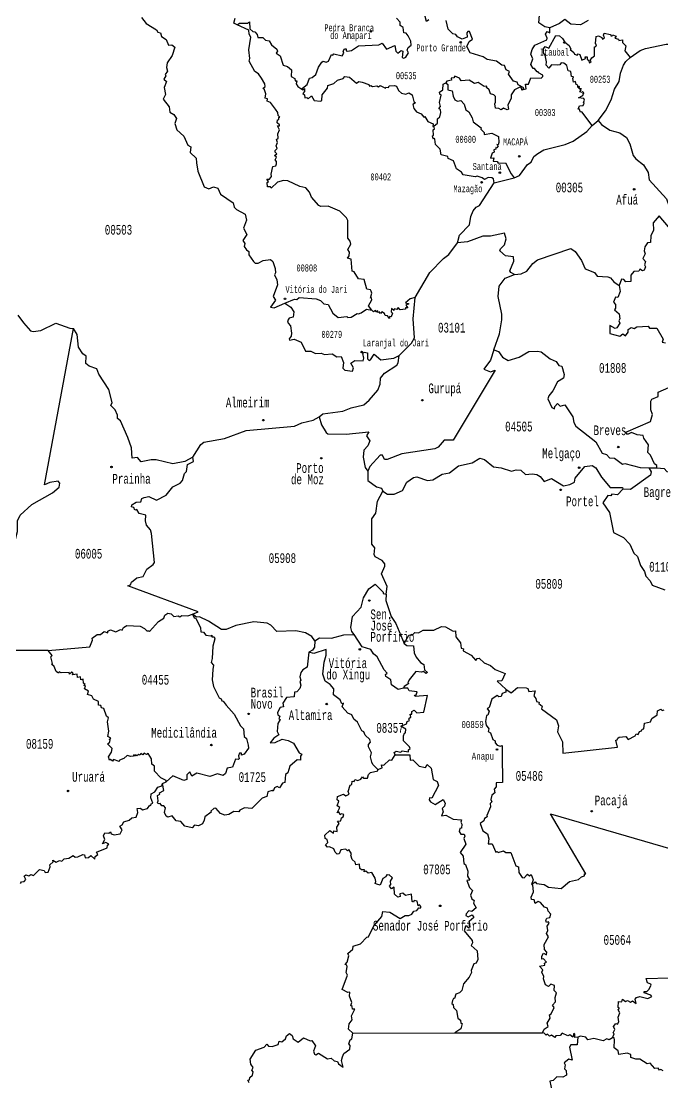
# Model space of a CAD drawing. Header units: millimetres. Extents: x 9851 to 10267, y 23387 to 23778.
# Drawn here: x 10050.6 to 10088.6, y 23670.3 to 23733.2 of the extents above; entities that cross this region are included whole.
import ezdxf
from ezdxf.enums import TextEntityAlignment as Align

# ---------------------------------------------------------------- set-up
doc = ezdxf.new("R2010")
doc.units = ezdxf.units.MM
doc.layers.add('3', color=7, linetype='Continuous')
doc.styles.add('MONOTXT', font='MONOTXT', dxfattribs={"height": 0.2})

# ---------------------------------------------------------------- blocks, each defined once
blk = doc.blocks.new('SEDE')
at = {"layer": '3', "color": 7, "linetype": 'Continuous'}
blk.add_circle((0, 0), 0.00451, dxfattribs=at)

msp = doc.modelspace()

# ---------------------------------------------------------------- linework, layer by layer
at = {"color": 7, "linetype": 'Continuous'}
for p, q in [((10084.405, 23726.994), (10084.76, 23727.291)), ((10078.593, 23723.611), (10079.786, 23723.913)), ((10087.752, 23706.741), (10088.219, 23706.736)), ((10060.743, 23698.079), (10060.741, 23698.081)), ((10052.203, 23695.922), (10049.727, 23695.932)), ((10058.967, 23688.059), (10059.191, 23688.147)), ((10070.246, 23673.283), (10076.278, 23673.295)), ((10076.278, 23673.295), (10081.455, 23673.291))]:
    msp.add_line(p, q, dxfattribs=at)
for points in [[(10081.888, 23732.777), (10081.594, 23732.833), (10081.24, 23733.087), (10081.285, 23733.527), (10081.649, 23733.798), (10081.666, 23734.029), (10081.557, 23734.154), (10081.633, 23734.381), (10081.775, 23734.469), (10081.898, 23734.726)], [(10057.734, 23733.387), (10058.008, 23733.047), (10058.613, 23732.654), (10058.687, 23732.53), (10058.854, 23732.48), (10058.911, 23732.272), (10059.183, 23732.087), (10059.318, 23731.759), (10059.515, 23731.77), (10059.694, 23731.637), (10059.552, 23731.137), (10059.254, 23730.708), (10059.208, 23730.43), (10059.273, 23730.214), (10059.13, 23730.022), (10059.16, 23729.935), (10059.059, 23729.734), (10059.205, 23729.599), (10059.079, 23729.254), (10059.157, 23728.827), (10059.006, 23728.568), (10059.369, 23728.102), (10059.413, 23727.798), (10059.638, 23727.662), (10059.808, 23727.419), (10059.693, 23727.114), (10059.814, 23726.75), (10060.235, 23726.37), (10060.464, 23725.844), (10060.645, 23725.748), (10060.607, 23725.394), (10060.958, 23725.078), (10060.983, 23724.793), (10061.067, 23724.299), (10061.429, 23723.374), (10061.717, 23723.248), (10061.988, 23723.369), (10062.241, 23723.295), (10062.396, 23722.935), (10063.152, 23722.421), (10063.212, 23722.175), (10063.355, 23722.031), (10063.869, 23721.756), (10063.938, 23721.397), (10063.771, 23720.925), (10063.965, 23720.56), (10063.73, 23720.205), (10063.847, 23720.025), (10063.802, 23719.833), (10063.935, 23719.634), (10064.084, 23719.546), (10064.079, 23719.356), (10064.357, 23718.948), (10064.465, 23718.858), (10064.627, 23718.848), (10064.926, 23719.019), (10065.357, 23719.066), (10065.507, 23718.944), (10065.637, 23718.531), (10065.656, 23718.283), (10065.598, 23718.161), (10065.739, 23717.869), (10065.785, 23717.567), (10065.529, 23716.877), (10065.658, 23716.662), (10065.37, 23716.249), (10065.587, 23716.211), (10066.202, 23716.494)], [(10063.383, 23732.95), (10063.201, 23733.052), (10063.275, 23733.354)], [(10063.383, 23732.95), (10063.536, 23733.061), (10064.003, 23733.06), (10064.125, 23733.137), (10064.14, 23732.716), (10064.309, 23732.559), (10064.435, 23732.542), (10064.569, 23732.392), (10064.609, 23732.201), (10064.918, 23732.214), (10065.068, 23732.046), (10065.291, 23732.006), (10065.426, 23731.771), (10065.747, 23731.519), (10065.776, 23731.394), (10065.69, 23731.277), (10065.94, 23731.116), (10066.118, 23730.569), (10066.373, 23730.495), (10066.609, 23730.287), (10066.588, 23729.903), (10066.798, 23729.784), (10066.817, 23729.649), (10066.916, 23729.643), (10066.888, 23729.476), (10066.989, 23729.311), (10067.276, 23729.122)], [(10067.276, 23729.122), (10067.26, 23729.215), (10067.537, 23729.424), (10067.663, 23729.796), (10067.838, 23729.835), (10068.049, 23730.017), (10068.204, 23730.454), (10068.404, 23730.755), (10068.49, 23730.818), (10068.66, 23730.751), (10068.805, 23730.819), (10068.969, 23731.207), (10069.047, 23731.173), (10069.11, 23731.243), (10069.597, 23731.133), (10069.708, 23731.283), (10069.67, 23731.401), (10069.737, 23731.542), (10069.847, 23731.54), (10069.85, 23731.42), (10069.916, 23731.408), (10070.156, 23731.439), (10070.562, 23731.726), (10071.784, 23731.781), (10071.972, 23731.876), (10072.221, 23731.523), (10072.726, 23731.739), (10072.776, 23731.395), (10072.899, 23731.273), (10073.092, 23731.431), (10073.201, 23731.401), (10073.158, 23731.021), (10073.263, 23730.987), (10073.38, 23731.046), (10073.525, 23731.307), (10073.453, 23731.455), (10073.518, 23731.626), (10073.69, 23731.764), (10073.66, 23731.999), (10073.504, 23732.303), (10073.386, 23732.463), (10073.248, 23732.487), (10073.217, 23732.801), (10073.047, 23732.915), (10073.035, 23733.111), (10072.827, 23733.362)], [(10074.734, 23733.264), (10074.595, 23733.147), (10074.503, 23733.522)], [(10080.317, 23729.124), (10080.352, 23729.226), (10080.016, 23729.415), (10079.957, 23729.567), (10079.736, 23729.632), (10079.446, 23730.031), (10079.5, 23730.203), (10079.319, 23730.299), (10079.219, 23730.55), (10079.048, 23730.577), (10078.731, 23730.802), (10078.18, 23730.902), (10077.948, 23731.075), (10077.172, 23731.307), (10076.977, 23731.669), (10077.112, 23731.964), (10077.328, 23732.115), (10077.145, 23732.564), (10077.052, 23732.565), (10076.984, 23732.477), (10077.004, 23732.234), (10076.715, 23732.109), (10076.437, 23732.243), (10076.33, 23732.396), (10076.153, 23732.421), (10075.885, 23732.71), (10075.752, 23733.207)], [(10084.156, 23733.21), (10083.705, 23732.95), (10083.138, 23733.006), (10082.783, 23733.272), (10082.469, 23733.035), (10081.888, 23732.777)], [(10071.353, 23716.077), (10071.17, 23716.319), (10071.351, 23716.679), (10071.34, 23716.802), (10071.281, 23716.788), (10071.368, 23717.088), (10071.329, 23717.196), (10071.277, 23717.269), (10071.065, 23717.312), (10070.898, 23717.889), (10070.57, 23717.935), (10070.307, 23718.334), (10070.202, 23718.373), (10070.138, 23719.1), (10069.914, 23719.157), (10070.013, 23719.297), (10070.032, 23719.502), (10069.935, 23719.659), (10070.122, 23719.986), (10070.085, 23720.147), (10069.932, 23720.326), (10069.933, 23720.714), (10069.946, 23721.387), (10069.856, 23721.533), (10069.475, 23721.925), (10068.78, 23722.229), (10068.348, 23722.206), (10068.225, 23722.272), (10067.788, 23722.755), (10067.678, 23723.063), (10067.459, 23723.315), (10067.106, 23723.394), (10066.394, 23723.72), (10066.129, 23723.738), (10065.773, 23723.656), (10065.411, 23723.291), (10065.367, 23723.366), (10065.186, 23723.364), (10065.173, 23723.621), (10065.24, 23723.694), (10065.152, 23723.825), (10065.295, 23723.827), (10065.429, 23723.975), (10065.398, 23724.119), (10065.492, 23724.569), (10065.68, 23724.611), (10065.717, 23724.728), (10065.718, 23724.874), (10065.64, 23724.976), (10065.724, 23725.134), (10065.61, 23725.221), (10065.74, 23725.322), (10065.63, 23725.418), (10065.632, 23725.519), (10065.758, 23725.646), (10065.692, 23725.798), (10065.777, 23725.997), (10065.712, 23726.172), (10065.814, 23726.246), (10065.8, 23726.517), (10065.895, 23726.738), (10065.773, 23726.989), (10065.894, 23726.976), (10065.9, 23727.043), (10065.758, 23727.165), (10065.78, 23727.335), (10065.858, 23727.348), (10065.85, 23727.478), (10065.913, 23727.5), (10065.808, 23727.601), (10065.796, 23727.77), (10065.666, 23727.959), (10065.361, 23728.356), (10065.172, 23728.435), (10065.19, 23728.574), (10065.056, 23728.622), (10065.093, 23728.885), (10064.99, 23729.169), (10064.91, 23729.193), (10065.044, 23729.318), (10065.029, 23729.462), (10064.825, 23729.809), (10064.649, 23730.066), (10064.432, 23730.198), (10064.105, 23730.807), (10064.144, 23730.959), (10064.079, 23731.476), (10064.203, 23732.237), (10064.098, 23732.407), (10064.079, 23732.636), (10063.383, 23732.95)], [(10080.317, 23729.124), (10080.501, 23729.179), (10080.46, 23729.443), (10080.63, 23729.444), (10080.771, 23729.825), (10081.377, 23729.806), (10081.487, 23729.892), (10081.476, 23729.981), (10081.226, 23730.109), (10081.213, 23730.187), (10081.146, 23730.17), (10080.986, 23730.378), (10080.915, 23730.366), (10080.78, 23730.61), (10080.885, 23730.946), (10080.779, 23731.231), (10080.841, 23731.495), (10081.008, 23731.765), (10081.719, 23732.077), (10081.746, 23732.166), (10081.632, 23732.401), (10081.744, 23732.572), (10081.893, 23732.486), (10081.888, 23732.777)], [(10084.405, 23726.994), (10083.782, 23727.809), (10083.703, 23727.788), (10083.632, 23727.993), (10083.566, 23727.96), (10083.655, 23728.165), (10083.868, 23728.184), (10083.933, 23728.316), (10083.881, 23728.372), (10083.948, 23728.497), (10083.904, 23728.59), (10083.59, 23728.634), (10083.839, 23728.78), (10083.917, 23728.929), (10083.829, 23728.905), (10083.889, 23728.952), (10083.838, 23729.013), (10083.81, 23728.961), (10083.662, 23728.995), (10083.747, 23729.116), (10083.683, 23729.123), (10083.765, 23729.177), (10083.63, 23729.176), (10083.649, 23729.306), (10083.551, 23729.256), (10083.56, 23729.386), (10083.456, 23729.425), (10083.415, 23729.598), (10083.298, 23729.564), (10083.247, 23729.788), (10083.292, 23729.888), (10083.187, 23729.899), (10083.133, 23730.201), (10082.983, 23730.233), (10082.892, 23730.546), (10082.733, 23730.685), (10082.573, 23730.712), (10082.493, 23730.6), (10082.36, 23730.564), (10082.004, 23730.596), (10081.828, 23730.39), (10081.672, 23730.567), (10081.706, 23730.761), (10081.617, 23731.167), (10081.526, 23731.293), (10081.517, 23731.534), (10081.61, 23731.672), (10081.846, 23731.588), (10082.246, 23732.329), (10082.467, 23732.3), (10082.637, 23732.158), (10082.787, 23731.929), (10083.03, 23731.734), (10083.146, 23731.526), (10083.105, 23731.499), (10083.323, 23731.329), (10083.346, 23731.233), (10083.515, 23731.17), (10083.576, 23731.245), (10083.676, 23731.204), (10083.798, 23730.867), (10084.003, 23730.964), (10083.99, 23731.064), (10084.099, 23731.058), (10084.109, 23730.912), (10084.193, 23730.865), (10084.24, 23730.71), (10084.348, 23730.787), (10084.288, 23730.847), (10084.379, 23731.002), (10084.542, 23731.118), (10084.54, 23731.655), (10084.627, 23731.672), (10084.658, 23731.78), (10084.59, 23731.856), (10084.642, 23732.264), (10084.771, 23732.299), (10084.98, 23732.215), (10085.016, 23732.105), (10085.124, 23732.196), (10085.072, 23732.347), (10085.114, 23732.473), (10085.48, 23732.389), (10085.498, 23732.316), (10085.586, 23732.299), (10085.613, 23732.364), (10085.824, 23732.295), (10085.752, 23732.179), (10085.965, 23732.112), (10085.985, 23732.037), (10086.206, 23732.067), (10086.201, 23731.92), (10086.39, 23731.724), (10086.327, 23731.43), (10086.657, 23731.03)], [(10086.657, 23731.03), (10087.245, 23731.443), (10087.552, 23731.565), (10088.778, 23731.806), (10089.817, 23731.818)], [(10084.76, 23727.291), (10085.195, 23727.864), (10085.518, 23728.521), (10085.717, 23729.148), (10085.995, 23729.612), (10086.084, 23730.106), (10086.262, 23730.565), (10086.391, 23730.798), (10086.657, 23731.03)], [(10080.317, 23729.124), (10080.237, 23729.087), (10080.247, 23729.197), (10080.161, 23729.284), (10079.805, 23729.105), (10079.602, 23728.812), (10079.606, 23728.611), (10079.405, 23728.199), (10079.447, 23727.965), (10079.376, 23727.929), (10079.152, 23728.018), (10079.009, 23727.924), (10078.878, 23728.016), (10078.688, 23728.024), (10078.637, 23728.29), (10078.685, 23728.375), (10078.675, 23728.711), (10078.589, 23728.823), (10078.383, 23728.878), (10078.302, 23729.116), (10078.151, 23729.244), (10078.171, 23729.332), (10078.017, 23729.318), (10077.659, 23729.553), (10077.439, 23729.479), (10077.131, 23729.677), (10076.653, 23729.655), (10076.548, 23729.794), (10076.273, 23729.923), (10076.22, 23729.824), (10076.063, 23729.795), (10076.066, 23729.677), (10075.804, 23729.622), (10075.745, 23729.53)], [(10067.276, 23729.122), (10067.385, 23729.192), (10067.375, 23729.021), (10067.281, 23728.889), (10067.37, 23728.813), (10067.387, 23728.638), (10067.516, 23728.658), (10067.601, 23728.58), (10067.788, 23728.765), (10067.949, 23728.477), (10068.332, 23728.435), (10068.41, 23728.487), (10068.416, 23728.82), (10068.737, 23729.219), (10068.753, 23729.374), (10069.112, 23729.485), (10069.319, 23729.682), (10069.663, 23729.788), (10069.772, 23729.9), (10070.042, 23729.856), (10070.46, 23729.509), (10070.585, 23729.606), (10070.791, 23729.565), (10071.186, 23729.435), (10071.228, 23729.321), (10071.297, 23729.373), (10071.402, 23729.319), (10071.656, 23729.351), (10071.757, 23729.289), (10071.857, 23729.375), (10072.173, 23729.219), (10072.184, 23729.27), (10072.342, 23729.253), (10072.377, 23729.343), (10072.706, 23729.372), (10072.817, 23729.339), (10072.932, 23729.082), (10073.113, 23728.922), (10073.382, 23728.853), (10073.544, 23728.937), (10073.74, 23728.809), (10073.847, 23728.415), (10073.945, 23728.351), (10073.781, 23728.241), (10073.84, 23728.013), (10074.007, 23727.801), (10074.279, 23727.683), (10074.447, 23727.497), (10074.495, 23727.544), (10074.671, 23727.246), (10074.982, 23727.098), (10074.975, 23726.952), (10075.021, 23726.96)], [(10075.021, 23726.96), (10075.247, 23727.136), (10075.247, 23727.403), (10075.381, 23727.517), (10075.435, 23727.769), (10075.422, 23727.923), (10075.333, 23728.002), (10075.42, 23728.135), (10075.364, 23728.357), (10075.469, 23728.794), (10075.383, 23728.849), (10075.364, 23728.982), (10075.569, 23729.106), (10075.591, 23729.452), (10075.745, 23729.53)], [(10075.745, 23729.53), (10075.862, 23729.431), (10075.854, 23729.122), (10076.122, 23729.052), (10076.169, 23728.738), (10076.282, 23728.521), (10076.439, 23728.443), (10076.621, 23728.472), (10076.82, 23728.258), (10076.918, 23727.93), (10077.107, 23727.812), (10077.297, 23727.454), (10077.349, 23727.216), (10077.838, 23726.86), (10077.817, 23726.786), (10078.01, 23726.595), (10078.016, 23726.471), (10078.465, 23726.555), (10078.859, 23726.345), (10078.871, 23725.987), (10078.843, 23725.864), (10078.766, 23725.871), (10078.835, 23725.794), (10078.762, 23725.689), (10078.69, 23725.698), (10078.708, 23725.599), (10078.578, 23725.552), (10078.604, 23725.422), (10078.476, 23725.358), (10078.387, 23725.078), (10078.59, 23725.081), (10078.545, 23724.89), (10078.776, 23724.88), (10078.83, 23724.778), (10079.268, 23724.786), (10079.602, 23724.135), (10079.786, 23723.913)], [(10078.593, 23723.611), (10078.552, 23723.837), (10078.462, 23723.901), (10078.238, 23723.927), (10078.021, 23723.804), (10077.896, 23723.913), (10077.601, 23723.997), (10077.469, 23723.961), (10076.758, 23724.072), (10076.663, 23724.246), (10076.364, 23724.442), (10076.19, 23724.919), (10075.877, 23725.045), (10075.852, 23725.167), (10075.461, 23725.273), (10075.404, 23725.603), (10075.125, 23725.886), (10075.096, 23726.185), (10075.058, 23726.258), (10075.004, 23726.195), (10074.967, 23726.288), (10074.955, 23726.39), (10075.019, 23726.43), (10074.982, 23726.737), (10075.066, 23726.798), (10075.021, 23726.96)], [(10079.786, 23723.913), (10080.1, 23724.035), (10080.583, 23724.69), (10080.787, 23724.831), (10080.955, 23725.162), (10081.182, 23725.351), (10081.546, 23725.558), (10082.803, 23725.885), (10083.278, 23726.077), (10084.076, 23726.648), (10084.405, 23726.994)], [(10084.76, 23727.291), (10084.955, 23727.068), (10085.452, 23726.717), (10086.048, 23726.572), (10086.428, 23726.293), (10086.627, 23725.922), (10086.833, 23725.235), (10086.978, 23725.026), (10087.438, 23724.666), (10087.725, 23724.216), (10087.77, 23723.781), (10088.797, 23722.662), (10089.684, 23720.088)], [(10076.432, 23720.064), (10076.549, 23720.507), (10077.132, 23721.116), (10077.212, 23721.612), (10077.367, 23721.951), (10077.526, 23722.159), (10077.732, 23722.271), (10078.593, 23723.611)], [(10089.684, 23720.088), (10088.373, 23721.665), (10088.021, 23721.244), (10088.033, 23720.815), (10087.876, 23720.47), (10087.863, 23720.077), (10087.676, 23720.063), (10087.516, 23719.824), (10087.487, 23719.574), (10087.545, 23719.411), (10087.409, 23719.122), (10087.556, 23718.945), (10087.501, 23718.762), (10087.556, 23718.637), (10087.47, 23718.439), (10087.385, 23718.403), (10087.216, 23718.494), (10087.155, 23718.374), (10086.874, 23718.365), (10086.687, 23718.147), (10086.688, 23717.761), (10086.396, 23717.755), (10086.277, 23717.89), (10086.137, 23717.903), (10085.997, 23717.526)], [(10079.812, 23718.181), (10079.578, 23718.304), (10079.521, 23718.408), (10079.765, 23718.979), (10079.743, 23719.229), (10079.269, 23719.288), (10078.939, 23719.588), (10078.969, 23719.706), (10079.221, 23719.937), (10079.304, 23720.288), (10079.21, 23720.628), (10078.387, 23720.453), (10077.937, 23720.455), (10077.023, 23720.112), (10076.432, 23720.064)], [(10073.921, 23716.822), (10074.801, 23718.293), (10075.605, 23719.137), (10075.91, 23719.363), (10076.432, 23720.064)], [(10079.812, 23718.181), (10080.206, 23718.23), (10080.533, 23718.382), (10080.897, 23718.831), (10081.175, 23719.053), (10083.144, 23719.727), (10083.387, 23719.539), (10083.761, 23719.01), (10083.988, 23718.518), (10084.546, 23718.311), (10084.704, 23718.089), (10085.321, 23718.054), (10085.494, 23717.984), (10085.678, 23717.753), (10085.997, 23717.526)], [(10078.588, 23713.717), (10078.91, 23714.669), (10079.053, 23715.506), (10079.063, 23715.834), (10078.841, 23716.881), (10078.89, 23717.49), (10079.255, 23717.97), (10079.812, 23718.181)], [(10085.997, 23717.526), (10086.058, 23717.181), (10085.914, 23716.818), (10085.777, 23716.844), (10085.668, 23716.554), (10085.773, 23716.417), (10085.782, 23716.185), (10085.72, 23716.099), (10085.994, 23715.855), (10086.035, 23715.564), (10085.972, 23715.44), (10086.032, 23715.311), (10085.857, 23715.036), (10085.76, 23714.992), (10085.447, 23715.156), (10085.449, 23714.699), (10086.03, 23714.529), (10086.216, 23714.671), (10086.377, 23714.548), (10086.539, 23714.761), (10086.541, 23714.925), (10086.702, 23715.043), (10086.885, 23714.983), (10087.051, 23715.077), (10087.725, 23715.123), (10087.791, 23715.006), (10088.235, 23715.012), (10088.6, 23714.365), (10088.552, 23714.178), (10088.733, 23714.144)], [(10066.202, 23716.494), (10066.785, 23716.73), (10066.92, 23716.694), (10067.058, 23716.824), (10068.06, 23716.745), (10068.316, 23716.641), (10068.528, 23716.448), (10068.782, 23716.4), (10069.047, 23715.899), (10069.366, 23715.63), (10069.876, 23715.7), (10069.947, 23715.632), (10070.136, 23715.664), (10070.492, 23715.884), (10070.57, 23715.848), (10070.736, 23715.917), (10071.041, 23716.125), (10071.353, 23716.077)], [(10073.921, 23716.822), (10073.627, 23716.752), (10073.358, 23716.512), (10073.55, 23716.456), (10073.382, 23716.375), (10073.49, 23716.209), (10073.345, 23716.209), (10073.354, 23716.122), (10073.044, 23716.089), (10072.916, 23716.222), (10072.832, 23716.107), (10072.679, 23716.145), (10072.66, 23716.057), (10072.523, 23716.174), (10072.507, 23715.981), (10072.593, 23715.894), (10072.508, 23715.671), (10072.408, 23715.707), (10072.405, 23715.58), (10072.283, 23715.745), (10072.156, 23715.752), (10072.116, 23715.865), (10071.95, 23715.965), (10071.872, 23715.874), (10071.785, 23715.976), (10071.723, 23715.928), (10071.697, 23716.044), (10071.618, 23715.951), (10071.569, 23716.057), (10071.463, 23715.973), (10071.353, 23716.077)], [(10072.973, 23713.393), (10073.713, 23714.12), (10073.884, 23714.437), (10073.801, 23715.55), (10073.921, 23716.822)], [(10066.202, 23716.494), (10066.558, 23716.25), (10066.745, 23715.978), (10066.708, 23715.663), (10066.463, 23715.594), (10066.361, 23715.449), (10066.401, 23715.295), (10066.557, 23715.137), (10066.612, 23714.704), (10066.589, 23714.541), (10066.464, 23714.371), (10066.486, 23714.289), (10066.755, 23714.361), (10067.175, 23714.171), (10067.427, 23713.638), (10067.747, 23713.638), (10068.023, 23713.512), (10068.37, 23713.534), (10068.566, 23713.448), (10069.021, 23713.496), (10069.289, 23713.309), (10069.554, 23713.335), (10069.689, 23712.966), (10069.647, 23712.647), (10069.769, 23712.518), (10070.21, 23712.455), (10070.281, 23712.654), (10070.117, 23712.938), (10070.348, 23713.096), (10070.845, 23713.079), (10070.886, 23713.229), (10070.823, 23713.507), (10070.903, 23713.582), (10071.101, 23713.539), (10071.097, 23713.201), (10071.198, 23713.1), (10071.288, 23713.137), (10071.497, 23713.474), (10071.884, 23713.133), (10072.666, 23713.226), (10072.973, 23713.393)], [(10050.407, 23715.78), (10050.753, 23715.324), (10051.162, 23714.852), (10051.316, 23714.812), (10051.765, 23714.873), (10052.665, 23715.302), (10053.485, 23715.002), (10053.697, 23714.988)], [(10048.098, 23700.643), (10049.074, 23701.086), (10049.552, 23701.401), (10049.852, 23701.76), (10050.253, 23702.438), (10050.396, 23702.963), (10050.384, 23703.61), (10050.549, 23703.934), (10051.233, 23704.572), (10052.452, 23705.252), (10052.857, 23705.59), (10052.897, 23705.836), (10052.792, 23705.948), (10052.3, 23705.867), (10051.997, 23705.734), (10053.697, 23714.988)], [(10060.759, 23707.363), (10060.284, 23707.109), (10059.576, 23706.985), (10058.595, 23707.211), (10058.298, 23707.22), (10057.702, 23707.098), (10057.489, 23707.356), (10057.171, 23707.304), (10057.145, 23707.917), (10056.926, 23708.539), (10056.491, 23709.518), (10056.308, 23709.657), (10056.303, 23709.853), (10056.162, 23710.182), (10055.91, 23710.439), (10055.987, 23710.6), (10055.805, 23711.379), (10055.194, 23712.279), (10055.085, 23712.608), (10054.625, 23712.75), (10054.428, 23712.916), (10054.448, 23713.346), (10054.249, 23713.488), (10054.003, 23713.882), (10053.915, 23714.632), (10053.697, 23714.988)], [(10078.588, 23713.717), (10078.378, 23713.11), (10077.994, 23712.587), (10078.387, 23712.419), (10078.666, 23712.53), (10076.175, 23708.369), (10075.645, 23708.376), (10075.284, 23707.971), (10075.096, 23707.864), (10073.146, 23707.566), (10072.262, 23707.224), (10072.111, 23707.234), (10071.988, 23707.484), (10071.858, 23707.494), (10071.235, 23706.817), (10071.122, 23706.541)], [(10078.588, 23713.717), (10078.851, 23713.619), (10079.096, 23713.288), (10079.423, 23713.089), (10080.082, 23713.286), (10080.647, 23713.621), (10081.164, 23713.639), (10081.388, 23713.604), (10081.911, 23713.19), (10082.267, 23713.03), (10082.42, 23712.804), (10082.606, 23712.764), (10082.752, 23712.266), (10082.71, 23712.056), (10082.34, 23711.822), (10082.075, 23711.304), (10081.83, 23711.008), (10081.787, 23710.826), (10082.013, 23710.31), (10082.175, 23710.228), (10082.2, 23710.364), (10082.358, 23710.549), (10082.507, 23710.399), (10082.781, 23710.475), (10083.248, 23709.759), (10083.319, 23709.423), (10083.444, 23709.207), (10084.61, 23708.284), (10084.993, 23707.608), (10085.245, 23707.522), (10085.431, 23707.326), (10085.728, 23707.308), (10086.205, 23706.948), (10086.342, 23706.991), (10087.248, 23706.752), (10087.752, 23706.741)], [(10068.238, 23709.756), (10068.454, 23709.937), (10069.641, 23710.095), (10070.138, 23710.3), (10070.881, 23710.47), (10071.199, 23710.737), (10071.712, 23711.342), (10071.847, 23711.702), (10071.865, 23712.047), (10072.111, 23712.352), (10072.85, 23712.811), (10072.927, 23712.958), (10072.973, 23713.393)], [(10088.219, 23706.736), (10088.225, 23706.888), (10088.093, 23706.982), (10087.845, 23707.492), (10087.7, 23707.642), (10087.744, 23708.102), (10087.449, 23708.492), (10087.416, 23708.652), (10087.063, 23708.697), (10086.722, 23708.837), (10086.488, 23708.718), (10086.399, 23708.844), (10087.847, 23709.484), (10087.962, 23709.894), (10087.866, 23710.172), (10087.871, 23710.69), (10087.934, 23710.812), (10088.302, 23710.954), (10088.307, 23711.209), (10088.938, 23711.5)], [(10060.759, 23707.363), (10061.237, 23708.127), (10061.41, 23708.254), (10062.648, 23708.486), (10063.929, 23708.954), (10066.782, 23709.201), (10067.224, 23709.394), (10067.889, 23709.562), (10068.238, 23709.756)], [(10068.238, 23709.756), (10068.382, 23709.277), (10068.649, 23708.823), (10068.758, 23708.755), (10069.832, 23708.728), (10071.189, 23708.879), (10071.048, 23708.643), (10071.236, 23708.331), (10071.12, 23708.042), (10070.896, 23707.787), (10070.856, 23707.367), (10070.972, 23706.763), (10071.122, 23706.541)], [(10060.741, 23698.081), (10061.089, 23698.227), (10056.914, 23699.747), (10057.07, 23699.823), (10057.138, 23699.975), (10057.447, 23700.23), (10057.819, 23700.301), (10058.047, 23700.747), (10058.423, 23701.017), (10058.5, 23701.144), (10058.311, 23702.86), (10058.254, 23703.079), (10058.034, 23703.349), (10057.962, 23703.607), (10057.98, 23703.946), (10057.589, 23704.037), (10057.447, 23704.265), (10057.339, 23704.242), (10057.277, 23704.395), (10057.144, 23704.442), (10057.16, 23704.542), (10057.417, 23704.714), (10057.699, 23704.737), (10057.745, 23704.922), (10057.88, 23704.985), (10058.155, 23705.037), (10058.618, 23704.827), (10059.183, 23705.113), (10059.591, 23705.615), (10060.022, 23705.836), (10060.152, 23705.981), (10060.269, 23706.397), (10060.389, 23706.523), (10060.445, 23706.94), (10060.805, 23707.122), (10060.759, 23707.363)], [(10072.01, 23705.351), (10072.283, 23705.191), (10072.69, 23705.183), (10073.185, 23705.391), (10073.441, 23705.885), (10073.827, 23706.171), (10074.027, 23706.216), (10074.662, 23705.997), (10074.963, 23706.033), (10075.532, 23706.357), (10075.958, 23706.439), (10076.493, 23706.856), (10077.3, 23707.03), (10077.745, 23707.321), (10078.037, 23707.23), (10078.57, 23706.804), (10079.018, 23706.741), (10079.617, 23706.546), (10079.899, 23706.628), (10080.17, 23706.594), (10080.452, 23706.338), (10080.858, 23706.391), (10081.126, 23706.346), (10081.322, 23706.233), (10081.566, 23705.938), (10082.002, 23706.114), (10082.71, 23705.668), (10083.077, 23705.747), (10083.361, 23705.902), (10083.4, 23706.137), (10083.971, 23706.821), (10084.41, 23706.879), (10084.626, 23706.749), (10084.951, 23706.185), (10085.462, 23705.577), (10086.197, 23705.576), (10086.212, 23705.477)], [(10087.752, 23706.741), (10087.9, 23706.51), (10087.844, 23706.298), (10086.66, 23705.467), (10086.212, 23705.477)], [(10088.219, 23706.736), (10088.665, 23706.708), (10088.823, 23706.526), (10088.961, 23706.485), (10089.442, 23706.647)], [(10071.122, 23706.541), (10071.123, 23705.988), (10071.641, 23705.624), (10071.933, 23705.533), (10072.01, 23705.351)], [(10086.212, 23705.477), (10085.903, 23705.146), (10085.567, 23705.183), (10085.497, 23705.087), (10085.332, 23705.105), (10085.04, 23704.678), (10085.42, 23704.105), (10085.668, 23702.913), (10086.25, 23702.619), (10086.625, 23702.217), (10086.865, 23701.699), (10087.089, 23701.483), (10087.258, 23700.954), (10087.5, 23700.608), (10087.583, 23700.32), (10087.838, 23700.043), (10087.947, 23699.793), (10088.7, 23699.529)], [(10072.212, 23699.272), (10072.273, 23699.713), (10071.939, 23700.47), (10072.14, 23700.928), (10072.134, 23701.066), (10071.98, 23701.264), (10071.551, 23701.481), (10071.5, 23701.615), (10071.53, 23702.015), (10071.36, 23702.226), (10071.36, 23703.72), (10071.593, 23704.055), (10071.698, 23704.762), (10072.01, 23705.351)], [(10070.319, 23696.872), (10070.169, 23697.045), (10070.119, 23697.282), (10070.207, 23697.934), (10070.732, 23698.491), (10070.869, 23699.04), (10071.183, 23699.576), (10071.559, 23699.865), (10072.037, 23699.382), (10072.034, 23699.304), (10072.212, 23699.272)], [(10072.212, 23699.272), (10072.19, 23698.885), (10072.508, 23697.937), (10072.778, 23697.519), (10073.274, 23696.342)], [(10052.203, 23695.922), (10054.673, 23696.145), (10054.832, 23696.534), (10054.814, 23696.666), (10055.108, 23696.879), (10055.305, 23696.886), (10055.521, 23697.045), (10055.729, 23696.968), (10055.74, 23697.081), (10055.885, 23697.148), (10056.213, 23697.032), (10056.48, 23697.172), (10056.585, 23697.138), (10056.672, 23697.298), (10056.851, 23697.415), (10057.659, 23697.363), (10057.912, 23697.237), (10058.041, 23697.086), (10058.161, 23697.102), (10058.2, 23697.044), (10058.73, 23697.648), (10059.056, 23697.845), (10059.103, 23698.026), (10059.293, 23698.144), (10059.488, 23698.099), (10059.647, 23697.939), (10059.908, 23697.974), (10059.995, 23697.915), (10060.118, 23697.992), (10060.469, 23697.977), (10060.741, 23698.081)], [(10060.743, 23698.079), (10060.845, 23697.863), (10060.938, 23697.839), (10061.222, 23697.264), (10061.24, 23697.033), (10061.408, 23697.005), (10061.537, 23696.832), (10061.836, 23696.79), (10061.89, 23696.835), (10061.897, 23696.741), (10062.022, 23696.745), (10062.066, 23696.621), (10061.942, 23696.188), (10061.916, 23695.449), (10061.857, 23695.22), (10061.993, 23695.065), (10061.95, 23694.797), (10061.903, 23694.193), (10061.982, 23693.789), (10062.326, 23693.125), (10062.445, 23693.069), (10062.487, 23692.941), (10062.571, 23692.928), (10062.731, 23692.693), (10063.204, 23692.156), (10063.582, 23691.47), (10063.772, 23691.289), (10063.814, 23690.836), (10063.94, 23690.719), (10064.038, 23690.326), (10064.064, 23690.148), (10063.811, 23689.793), (10063.641, 23689.736), (10063.657, 23689.85), (10063.538, 23689.86), (10063.472, 23689.698), (10063.502, 23689.522), (10063.449, 23689.472), (10063.287, 23689.503), (10063.118, 23689.017), (10062.795, 23688.964), (10062.695, 23688.645), (10062.57, 23688.529), (10062.231, 23688.62), (10061.777, 23688.464), (10061, 23688.669), (10060.7, 23688.484), (10060.591, 23688.742), (10060.419, 23688.579), (10060.42, 23688.299), (10060.238, 23688.227), (10059.584, 23688.51), (10059.191, 23688.147)], [(10067.992, 23696.495), (10067.816, 23696.751), (10067.428, 23696.974), (10066.855, 23697.096), (10065.744, 23697.06), (10065.382, 23697.429), (10065.17, 23697.55), (10064.374, 23697.627), (10063.304, 23697.415), (10062.741, 23697.164), (10062.462, 23697.176), (10061.69, 23697.66), (10061.165, 23697.919), (10060.989, 23697.905), (10060.743, 23698.079)], [(10073.274, 23696.342), (10073.558, 23696.834), (10073.763, 23696.853), (10073.907, 23697.001), (10074.132, 23696.982), (10074.4, 23697.123), (10075.036, 23697.142), (10075.477, 23697.354), (10075.717, 23697.333), (10076.172, 23697.075), (10076.315, 23697.084), (10076.34, 23696.747), (10076.604, 23696.383), (10076.649, 23696.068), (10076.778, 23696.024), (10076.776, 23695.906), (10077.244, 23695.648), (10077.509, 23695.346), (10077.587, 23695.454), (10077.706, 23695.477), (10078.002, 23695.204), (10078.384, 23695.049), (10078.653, 23694.802), (10079.243, 23694.574), (10079.055, 23694.14), (10078.779, 23694.111), (10079.29, 23693.637)], [(10067.992, 23696.495), (10068.26, 23696.686), (10068.982, 23696.667), (10069.708, 23696.852), (10070.319, 23696.872)], [(10073.239, 23693.706), (10072.91, 23693.616), (10072.526, 23693.892), (10072.479, 23694.187), (10072.188, 23694.387), (10072.173, 23694.501), (10072.272, 23694.59), (10072.095, 23694.786), (10071.674, 23695.561), (10071.462, 23695.729), (10071.31, 23695.993), (10070.793, 23696.149), (10070.319, 23696.872)], [(10067.992, 23696.495), (10067.97, 23696.119), (10067.857, 23695.957), (10067.633, 23695.828)], [(10073.274, 23696.342), (10073.435, 23696.231), (10073.818, 23696.207), (10073.872, 23695.798), (10073.986, 23695.539), (10074.233, 23695.224), (10074.435, 23695.097), (10074.484, 23694.787), (10074.66, 23694.631), (10074.548, 23694.566), (10074.424, 23694.694), (10074.301, 23694.639), (10073.97, 23694.691), (10073.571, 23694.191), (10073.487, 23694.017), (10073.545, 23693.97), (10073.282, 23693.808), (10073.239, 23693.706)], [(10059.191, 23688.147), (10059.196, 23688.245), (10058.882, 23688.387), (10058.508, 23688.795), (10058.498, 23689.092), (10058.348, 23689.202), (10058.316, 23689.515), (10058.117, 23689.835), (10058.022, 23689.767), (10057.881, 23689.847), (10057.812, 23689.76), (10057.695, 23689.832), (10057.641, 23689.738), (10057.569, 23689.771), (10057.443, 23689.686), (10057.382, 23689.763), (10057.382, 23689.691), (10057.306, 23689.695), (10057.285, 23689.782), (10057.236, 23689.672), (10057.1, 23689.651), (10056.883, 23689.715), (10056.68, 23689.53), (10056.42, 23689.433), (10056.404, 23689.357), (10056.063, 23689.47), (10056.017, 23689.378), (10055.891, 23689.475), (10055.839, 23689.446), (10055.77, 23689.638), (10055.963, 23689.91), (10055.986, 23690.136), (10055.722, 23690.413), (10055.837, 23690.475), (10055.877, 23690.619), (10055.809, 23690.671), (10055.922, 23690.736), (10055.742, 23690.843), (10055.793, 23691.158), (10055.707, 23691.704), (10055.785, 23691.938), (10055.648, 23692.041), (10055.502, 23692.502), (10055.37, 23692.539), (10055.328, 23692.669), (10055.18, 23692.694), (10055.181, 23692.906), (10054.894, 23693.051), (10054.782, 23693.239), (10054.535, 23693.328), (10054.585, 23693.517), (10054.353, 23693.657), (10054.405, 23693.812), (10054.311, 23693.883), (10054.395, 23693.919), (10054.3, 23693.995), (10054.271, 23694.238), (10054.138, 23694.187), (10054.109, 23694.379), (10053.945, 23694.33), (10053.914, 23694.519), (10053.648, 23694.494), (10053.678, 23694.606), (10053.607, 23694.64), (10053.477, 23694.531), (10053.44, 23694.628), (10052.974, 23694.598), (10052.861, 23694.659), (10052.812, 23694.592), (10052.675, 23694.681), (10052.553, 23694.984), (10052.409, 23695.117), (10052.468, 23695.164), (10052.36, 23695.552), (10052.449, 23695.629), (10052.203, 23695.922)], [(10067.633, 23695.828), (10067.536, 23694.934), (10067.27, 23694.786), (10067.158, 23694.622), (10067.105, 23694.363), (10067.161, 23694.165), (10067.094, 23694.091), (10067.168, 23693.881), (10067.102, 23693.68), (10066.914, 23693.488), (10066.789, 23693.465), (10066.759, 23693.185), (10066.32, 23693.155), (10066.101, 23692.819), (10066.124, 23692.601), (10065.927, 23692.555), (10065.782, 23692.261), (10065.805, 23692.129), (10065.919, 23692.035), (10065.853, 23691.879), (10065.936, 23691.84), (10065.789, 23691.606), (10065.765, 23691.136), (10065.862, 23690.945), (10065.555, 23690.735), (10065.347, 23690.46), (10065.639, 23690.487), (10066.054, 23690.681), (10066.401, 23690.606), (10066.721, 23690.446), (10067.055, 23689.881), (10067.224, 23689.789), (10067.146, 23689.674), (10067.143, 23689.446), (10066.936, 23689.462), (10066.514, 23689.083), (10066.397, 23688.68), (10066.256, 23688.598), (10066.219, 23688.122), (10066.083, 23688.071), (10065.896, 23687.808), (10065.752, 23687.875), (10065.6, 23687.792), (10065.519, 23687.6), (10065.461, 23687.641), (10065.205, 23687.557), (10065.154, 23687.288), (10064.878, 23687.186), (10064.255, 23686.578), (10063.825, 23686.614), (10063.547, 23686.479), (10063.483, 23686.388), (10063.188, 23686.393), (10062.904, 23686.224), (10062.652, 23686.19), (10062.395, 23686.281), (10062.132, 23686.589), (10062.009, 23686.578), (10061.84, 23686.428), (10061.855, 23686.358), (10061.47, 23686.079), (10061.43, 23685.889), (10061.34, 23685.674), (10061.094, 23685.558), (10060.857, 23685.582), (10060.718, 23685.435), (10060.303, 23685.54), (10060.048, 23685.818), (10059.78, 23685.839), (10059.536, 23686.151), (10059.295, 23686.061), (10059.188, 23686.122), (10059.095, 23686.35), (10059.152, 23686.619), (10059.057, 23686.738), (10058.94, 23686.739), (10058.831, 23686.874), (10058.722, 23686.853), (10058.675, 23686.931), (10058.725, 23687.041), (10058.669, 23687.349), (10058.804, 23687.429), (10058.791, 23687.509), (10059.044, 23687.645), (10058.967, 23688.059)], [(10071.717, 23688.891), (10071.419, 23689.175), (10071.355, 23689.326), (10071.288, 23689.63), (10071.341, 23689.867), (10071.162, 23690.221), (10071.173, 23690.372), (10071.285, 23690.501), (10071.244, 23690.659), (10070.973, 23690.917), (10070.888, 23691.123), (10070.772, 23691.181), (10070.509, 23691.686), (10070.305, 23691.861), (10070.17, 23692.131), (10069.935, 23692.224), (10069.598, 23692.596), (10069.687, 23692.817), (10069.582, 23692.771), (10069.482, 23693.013), (10069.085, 23693.297), (10069.106, 23693.665), (10068.892, 23693.922), (10068.594, 23694.106), (10068.462, 23694.534), (10068.534, 23695.245), (10068.657, 23695.648), (10068.649, 23695.98), (10067.933, 23695.756), (10067.633, 23695.828)], [(10072.736, 23689.752), (10072.676, 23689.893), (10072.81, 23689.962), (10073.076, 23689.914), (10073.162, 23689.996), (10073.527, 23689.926), (10073.531, 23690.047), (10073.63, 23690.126), (10073.595, 23690.228), (10073.239, 23690.575), (10073.235, 23690.871), (10073.288, 23691.039), (10073.357, 23691.063), (10073.381, 23691.281), (10073.083, 23691.447), (10073.416, 23691.594), (10073.456, 23691.732), (10073.594, 23691.783), (10073.544, 23691.871), (10073.608, 23691.938), (10073.664, 23691.985), (10073.626, 23692.161), (10073.72, 23692.17), (10073.735, 23692.324), (10073.857, 23692.394), (10074.033, 23692.238), (10074.438, 23692.276), (10074.662, 23693.271), (10073.918, 23693.21), (10073.88, 23693.285), (10073.986, 23693.312), (10074.039, 23693.482), (10073.571, 23693.536), (10073.487, 23693.706), (10073.239, 23693.706)], [(10079.29, 23693.637), (10079.291, 23693.471), (10079.077, 23693.383), (10079.011, 23693.213), (10078.875, 23693.195), (10078.777, 23693.272), (10078.467, 23693.051), (10078.307, 23692.553), (10078.19, 23692.486), (10078.297, 23692.348), (10078.218, 23692.106), (10078.147, 23692.085), (10078.091, 23691.737), (10078.133, 23691.508), (10078.284, 23691.292), (10078.254, 23691.131), (10078.382, 23691.064), (10078.513, 23690.665), (10078.655, 23690.584), (10078.652, 23690.471), (10078.772, 23690.327), (10078.964, 23690.268), (10079.083, 23690.31), (10079.084, 23689.792), (10079.089, 23688.126), (10078.715, 23688.094), (10078.719, 23687.861), (10078.605, 23687.727), (10078.635, 23687.51), (10078.463, 23687.365), (10078.409, 23687.101), (10078.467, 23686.98), (10078.362, 23686.867), (10078.39, 23686.671), (10078.159, 23686.159), (10078.188, 23686.076), (10078.027, 23685.991), (10077.983, 23685.857), (10077.777, 23685.686), (10077.925, 23685.256), (10078.197, 23685.071), (10078.292, 23684.776), (10078.25, 23684.494), (10078.479, 23684.489), (10078.694, 23684.003), (10078.785, 23684.029), (10078.846, 23683.965), (10079.148, 23684.07), (10079.284, 23683.976), (10079.595, 23683.978), (10079.891, 23683.175), (10080.034, 23683.124), (10080.057, 23682.8), (10080.264, 23682.494), (10080.381, 23682.473), (10080.569, 23682.687), (10080.686, 23682.6), (10080.786, 23682.665), (10080.911, 23682.354), (10080.82, 23682.084)], [(10079.29, 23693.637), (10079.614, 23693.432), (10079.983, 23693.746), (10080.5, 23693.727), (10080.59, 23693.682), (10080.652, 23693.508), (10081.029, 23693.55), (10080.954, 23693.249), (10081.067, 23693.097), (10081.099, 23692.902), (10081.268, 23692.869), (10081.242, 23692.783), (10081.441, 23692.643), (10081.395, 23692.485), (10082.288, 23691.835), (10082.413, 23691.461), (10082.347, 23691.113), (10082.643, 23690.516), (10082.667, 23689.846), (10085.897, 23690.214), (10085.793, 23690.619), (10085.883, 23690.633), (10085.914, 23690.738), (10086, 23690.809), (10086.391, 23690.843), (10086.527, 23690.666), (10086.946, 23690.886), (10087.013, 23690.99), (10087.127, 23690.953), (10087.197, 23691.142), (10087.319, 23691.184), (10087.355, 23691.28), (10087.464, 23691.286), (10087.508, 23691.629), (10087.862, 23691.717), (10087.94, 23691.909), (10088.249, 23692.117), (10088.272, 23692.363), (10088.463, 23692.458), (10088.539, 23692.388), (10088.66, 23692.421)], [(10071.717, 23688.891), (10071.967, 23688.98), (10071.937, 23689.153), (10072.07, 23689.151), (10072.4, 23689.456), (10072.542, 23689.438), (10072.736, 23689.752)], [(10072.736, 23689.752), (10073.617, 23689.749), (10073.638, 23689.43), (10073.785, 23689.456), (10074.16, 23689.081), (10074.531, 23689.001), (10074.627, 23689.18), (10074.872, 23688.975), (10074.995, 23688.285), (10075.227, 23688.169), (10075.303, 23687.949), (10074.91, 23687.186), (10074.767, 23687.212), (10074.75, 23687.097), (10074.824, 23686.979), (10075.112, 23686.812), (10075.581, 23687.101), (10075.702, 23686.894), (10075.665, 23686.725), (10075.518, 23686.581), (10075.574, 23686.378), (10075.493, 23686.145), (10075.75, 23686.185), (10076.172, 23685.947), (10076.675, 23685.901), (10076.621, 23685.764), (10076.688, 23685.649), (10076.659, 23685.423), (10076.572, 23685.398), (10076.525, 23685.221), (10076.63, 23685.056), (10076.823, 23685.055), (10076.869, 23684.933), (10076.809, 23684.795), (10076.915, 23684.463), (10076.581, 23683.965), (10076.757, 23683.758), (10076.802, 23683.322), (10076.909, 23683.26), (10077.046, 23682.877), (10077.015, 23682.578), (10077.166, 23682.344), (10076.982, 23682.321), (10077.15, 23681.905), (10077.321, 23681.734), (10077.195, 23681.441), (10077.279, 23681.228), (10077.423, 23681.125), (10077.371, 23680.97), (10077.542, 23680.707), (10077.27, 23680.479), (10077.102, 23680.516), (10076.941, 23680.336), (10076.923, 23680.252), (10077.059, 23680.168), (10077.307, 23680.279), (10077.393, 23680.131), (10077.128, 23679.893), (10077.169, 23679.545), (10077.044, 23679.512), (10077, 23679.618), (10076.898, 23679.623), (10076.831, 23679.339), (10077.302, 23678.775), (10077.319, 23678.637), (10077.24, 23678.479), (10077.587, 23678.154), (10077.637, 23677.637), (10077.526, 23677.432), (10077.389, 23677.394), (10077.239, 23676.991), (10077.255, 23676.871), (10077.125, 23676.601), (10076.795, 23676.207), (10076.681, 23675.808), (10076.548, 23675.663), (10076.335, 23675.585), (10076.257, 23675.325), (10076.193, 23675.331), (10076.131, 23675.213), (10076.096, 23675.039), (10076.174, 23674.973), (10076.185, 23674.791), (10076.369, 23674.632), (10076.456, 23674.171), (10076.617, 23674.059), (10076.628, 23673.875), (10076.712, 23673.854), (10076.627, 23673.54), (10076.278, 23673.295)], [(10070.246, 23673.283), (10069.97, 23673.515), (10070.028, 23673.83), (10070.187, 23674.065), (10070.154, 23674.304), (10070.349, 23674.702), (10070.222, 23674.695), (10070.195, 23674.862), (10070.113, 23674.918), (10070.169, 23675.098), (10070.042, 23675.473), (10070.058, 23675.699), (10069.931, 23675.687), (10069.598, 23675.87), (10069.912, 23676.704), (10069.832, 23676.875), (10069.906, 23677.208), (10069.88, 23677.31), (10069.791, 23677.342), (10069.904, 23677.48), (10070, 23677.856), (10069.942, 23677.992), (10070.233, 23678.249), (10070.254, 23678.431), (10070.69, 23678.565), (10071.068, 23678.969), (10071.17, 23678.989), (10071.476, 23679.636), (10071.951, 23680.184), (10072.005, 23680.475), (10072.433, 23680.451), (10073.029, 23680.058), (10073.342, 23680.24), (10073.544, 23680.236), (10073.737, 23680.332), (10073.837, 23680.497), (10074.016, 23680.534), (10074.134, 23680.708), (10074.214, 23680.676), (10074.281, 23680.757), (10074.173, 23680.875), (10074.097, 23680.824), (10074.037, 23681.093), (10073.874, 23681.139), (10073.825, 23681.03), (10073.745, 23681.076), (10073.709, 23681.513), (10073.349, 23681.427), (10073.186, 23681.571), (10073.021, 23681.523), (10073.028, 23681.377), (10072.896, 23681.328), (10072.699, 23681.51), (10072.68, 23681.921), (10072.534, 23681.824), (10072.415, 23681.973), (10072.495, 23682.072), (10072.466, 23682.278), (10072.59, 23682.468), (10072.386, 23682.644), (10072.286, 23682.623), (10072.24, 23682.68), (10072.188, 23682.532), (10072.002, 23682.429), (10071.86, 23682.031), (10071.663, 23682.09), (10071.55, 23682.143), (10071.598, 23682.267), (10071.552, 23682.448), (10071.351, 23682.784), (10071.135, 23682.753), (10070.999, 23682.874), (10070.913, 23682.827), (10070.922, 23682.946), (10070.747, 23682.951), (10070.655, 23683.025), (10070.632, 23683.283), (10070.408, 23683.244), (10070.37, 23683.403), (10070.187, 23683.553), (10070.125, 23683.819), (10070.166, 23683.888), (10069.991, 23684.142), (10069.922, 23684.08), (10069.815, 23684.167), (10069.532, 23684.138), (10069.434, 23683.898), (10069.313, 23683.88), (10069.193, 23683.984), (10069.118, 23684.196), (10068.848, 23684.303), (10068.73, 23684.28), (10068.622, 23684.42), (10068.753, 23684.574), (10068.717, 23684.735), (10068.596, 23684.793), (10068.58, 23685.003), (10068.884, 23685.27), (10069.088, 23685.113), (10069.107, 23685.258), (10069.318, 23685.224), (10069.288, 23685.467), (10069.418, 23685.691), (10069.327, 23685.834), (10069.529, 23685.85), (10069.558, 23686.016), (10069.668, 23686.079), (10069.705, 23686.216), (10069.553, 23686.268), (10069.485, 23686.203), (10069.411, 23686.384), (10069.305, 23686.316), (10069.467, 23686.647), (10069.308, 23686.735), (10069.404, 23687.005), (10069.313, 23687.091), (10069.332, 23687.282), (10069.689, 23687.425), (10069.822, 23687.337), (10070.012, 23687.432), (10069.952, 23687.575), (10070.075, 23687.951), (10070.185, 23688.005), (10070.188, 23688.201), (10070.31, 23688.169), (10070.35, 23688.285), (10070.531, 23688.237), (10070.705, 23688.317), (10070.802, 23688.459), (10070.871, 23688.366), (10071.097, 23688.367), (10071.162, 23688.582), (10071.287, 23688.712), (10071.721, 23688.8), (10071.717, 23688.891)], [(10050.561, 23682.137), (10050.627, 23682.241), (10050.783, 23682.25), (10050.888, 23682.37), (10050.784, 23682.573), (10050.89, 23682.644), (10051.07, 23682.587), (10051.176, 23682.68), (10051.329, 23682.61), (10051.701, 23682.965), (10051.964, 23682.905), (10052.023, 23682.783), (10052.209, 23682.808), (10052.318, 23683.124), (10052.295, 23683.245), (10052.492, 23683.421), (10052.484, 23683.517), (10052.67, 23683.409), (10052.883, 23683.495), (10053.004, 23683.452), (10053.146, 23683.595), (10053.433, 23683.632), (10053.68, 23683.788), (10053.805, 23683.699), (10053.961, 23683.718), (10054.261, 23683.861), (10054.356, 23683.837), (10054.385, 23683.663), (10054.595, 23683.681), (10054.734, 23683.804), (10054.972, 23683.573), (10054.994, 23683.747), (10055.14, 23683.864), (10055.063, 23683.994), (10055.694, 23684.242), (10055.713, 23684.41), (10055.804, 23684.476), (10055.613, 23684.569), (10055.418, 23684.491), (10055.553, 23684.748), (10055.474, 23684.956), (10055.565, 23685.144), (10055.786, 23685.117), (10055.886, 23685.192), (10055.943, 23685.074), (10056.116, 23685.012), (10056.465, 23685.07), (10056.59, 23685.318), (10056.449, 23685.524), (10056.587, 23685.609), (10056.675, 23685.784), (10056.995, 23685.878), (10057.158, 23686.03), (10057.408, 23686.072), (10057.514, 23686.344), (10057.481, 23686.584), (10057.675, 23686.601), (10057.791, 23686.492), (10058.078, 23686.574), (10058.215, 23686.781), (10058.277, 23686.754), (10058.292, 23686.85), (10058.393, 23686.899), (10058.274, 23687.216), (10058.3, 23687.441), (10058.515, 23687.566), (10058.703, 23687.841), (10058.934, 23687.914), (10058.967, 23688.059)], [(10080.82, 23682.084), (10081.019, 23682.244), (10081.1, 23682.134), (10081.567, 23682.072), (10081.812, 23681.924), (10082.572, 23681.847), (10083.058, 23682.26), (10083.6, 23682.376), (10083.768, 23682.542), (10083.939, 23682.601), (10083.938, 23682.706), (10084.024, 23682.71), (10081.942, 23686.261), (10089.672, 23684.017)], [(10081.455, 23673.291), (10081.551, 23673.521), (10081.804, 23673.67), (10081.737, 23673.876), (10081.911, 23674.165), (10081.87, 23674.362), (10081.974, 23674.423), (10082.156, 23674.793), (10082.061, 23674.944), (10082.233, 23675.132), (10082.204, 23675.387), (10082.285, 23675.672), (10082.159, 23675.797), (10082.172, 23676.108), (10081.956, 23676.184), (10081.824, 23676.04), (10081.634, 23676.15), (10081.518, 23676.503), (10081.55, 23676.628), (10081.416, 23676.886), (10081.484, 23677.039), (10081.28, 23677.245), (10081.591, 23677.3), (10081.588, 23677.416), (10081.689, 23677.479), (10081.521, 23677.676), (10081.43, 23677.66), (10081.425, 23677.842), (10081.529, 23678.018), (10081.702, 23677.919), (10081.72, 23678.076), (10081.584, 23678.233), (10081.555, 23678.537), (10081.81, 23678.977), (10081.708, 23679.172), (10081.769, 23679.354), (10081.743, 23679.623), (10081.857, 23679.793), (10081.807, 23679.861), (10081.689, 23679.838), (10081.665, 23679.964), (10081.725, 23680.092), (10081.898, 23680.135), (10081.959, 23680.322), (10081.791, 23680.495), (10081.752, 23680.673), (10081.576, 23680.738), (10081.338, 23681.014), (10081.213, 23681.07), (10081.018, 23680.947), (10080.972, 23681.18), (10080.807, 23681.19), (10080.795, 23681.33), (10080.937, 23681.638), (10080.895, 23682.062), (10080.82, 23682.084)], [(10085.6, 23673.013), (10085.695, 23673.239), (10085.637, 23673.304), (10085.747, 23673.507), (10085.658, 23673.677), (10085.801, 23673.848), (10085.907, 23673.817), (10085.972, 23673.948), (10085.934, 23674.231), (10086.036, 23674.476), (10085.931, 23674.66), (10086.028, 23674.765), (10085.943, 23674.799), (10085.964, 23675.15), (10086.166, 23675.128), (10086.187, 23675.297), (10086.374, 23675.163), (10086.498, 23675.218), (10086.663, 23675.125), (10086.794, 23675.197), (10086.999, 23675.028), (10086.95, 23675.297), (10087.032, 23675.398), (10087.215, 23675.453), (10087.689, 23675.324), (10087.923, 23675.444), (10087.866, 23675.525), (10087.475, 23675.674), (10087.482, 23675.747), (10087.635, 23675.754), (10087.761, 23675.859), (10087.894, 23676.117), (10087.882, 23676.182), (10087.668, 23676.267), (10087.601, 23676.522), (10093.037, 23676.669)], [(10064.093, 23670.332), (10064.026, 23670.497), (10064.115, 23670.522), (10064.142, 23670.666), (10064.297, 23670.791), (10064.34, 23670.985), (10064.251, 23671.086), (10064.335, 23671.24), (10064.205, 23671.451), (10064.16, 23671.743), (10064.487, 23672.268), (10064.988, 23672.445), (10065.148, 23672.625), (10065.249, 23672.509), (10065.453, 23672.497), (10065.813, 23672.615), (10065.871, 23672.814), (10066.041, 23672.763), (10066.256, 23672.947), (10066.305, 23673.125), (10066.493, 23673.257), (10066.652, 23673.134), (10066.697, 23672.936), (10067.009, 23672.751), (10067.323, 23673.004), (10067.705, 23672.836), (10067.803, 23672.853), (10068.02, 23672.537), (10067.917, 23672.22), (10067.964, 23672.048), (10068.051, 23672.003), (10068.209, 23672.098), (10068.739, 23671.758), (10068.961, 23671.795), (10069.135, 23671.648), (10069.333, 23671.607), (10069.392, 23671.461), (10069.664, 23671.27), (10069.562, 23671.655), (10069.619, 23671.882), (10069.704, 23672.083), (10070.057, 23672.331), (10070.082, 23672.558), (10069.997, 23672.64), (10070.073, 23672.877), (10070.175, 23672.953), (10070.246, 23673.283)], [(10083.555, 23673.05), (10083.378, 23673.03), (10083.38, 23673.23), (10083.325, 23673.267), (10083.253, 23673.04), (10083.082, 23673.173), (10082.962, 23673.127), (10082.625, 23673.274), (10082.51, 23673.145), (10082.257, 23673.13), (10082.183, 23673.021), (10081.999, 23673.155), (10081.885, 23673.108), (10081.765, 23673.224), (10081.681, 23673.157), (10081.566, 23673.29), (10081.455, 23673.291)], [(10083.555, 23673.05), (10083.507, 23672.593), (10083.148, 23672.586), (10083.051, 23672.46), (10083.21, 23671.682), (10083.021, 23671.743), (10082.75, 23671.519), (10082.811, 23671.408), (10082.769, 23671.176), (10082.858, 23671.07), (10082.888, 23670.8), (10082.663, 23670.683), (10082.304, 23670.704), (10082.094, 23670.488), (10081.9, 23670.437), (10082.013, 23669.881)], [(10085.6, 23673.013), (10085.403, 23672.889), (10085.26, 23672.937), (10085.052, 23672.827), (10084.501, 23672.971), (10084.153, 23672.893), (10084.03, 23673.04), (10083.712, 23673.101), (10083.555, 23673.05)], [(10088.599, 23671.05), (10088.469, 23671.134), (10088.393, 23671.092), (10088.307, 23671.203), (10088.117, 23671.196), (10087.825, 23671.512), (10087.659, 23671.473), (10087.228, 23671.751), (10086.99, 23671.737), (10086.694, 23671.846), (10086.686, 23672.027), (10086.469, 23672.09), (10085.988, 23672.028), (10085.937, 23672.24), (10085.712, 23672.412), (10085.723, 23672.885), (10085.699, 23673.01), (10085.6, 23673.013)]]:
    msp.add_lwpolyline(points, dxfattribs=at)
for p in [(10071.316, 23732.574), (10076.619, 23731.927), (10082.752, 23731.91), (10080.088, 23725.182), (10077.858, 23723.643), (10078.935, 23724.21), (10086.885, 23723.227), (10066.222, 23716.744), (10070.752, 23713.593), (10074.352, 23710.743), (10064.935, 23709.56), (10085.949, 23707.971), (10068.369, 23707.31), (10055.952, 23706.793), (10083.63, 23706.749), (10082.541, 23705.438), (10071.21, 23698.885), (10070.652, 23695.993), (10068.688, 23692.76), (10064.069, 23692.177), (10061.863, 23690.332), (10078.774, 23690.071), (10053.385, 23687.618), (10084.377, 23686.416), (10075.403, 23680.817)]:
    msp.add_point(p, dxfattribs=at)

# ---------------------------------------------------------------- block references
for p, xscale, yscale, zscale, rotation in [((10071.316, 23732.574), 9.999984582689263, 9.999984582689263, 10, 0.1430076976421652), ((10076.619, 23731.927), 9.99997851817262, 9.99997851817262, 10, 0.1283334521949616), ((10082.752, 23731.91), 10.00001691630756, 10.00001691630756, 10, 0.1053877446335301), ((10080.088, 23725.182), 9.999988783450448, 9.999988783450448, 10, 0.1523458441892059), ((10077.858, 23723.643), 10, 10, 10, 0.1654192356468289), ((10078.935, 23724.21), 10, 10, 10, 0.1603499633779772), ((10086.885, 23723.227), 9.999985283954674, 9.999985283954674, 10, 0.1446085233178451), ((10066.222, 23716.744), 10.00001474616456, 10.00001474616456, 10, 0.2006372618866534), ((10070.752, 23713.593), 10.00001956621026, 10.00001956621026, 10, 0.2083745361446981), ((10074.352, 23710.743), 9.999978707041684, 9.999978707041684, 10, 0.2171800227049149), ((10064.935, 23709.56), 10.00002127057839, 10.00002127057839, 10, 0.211042560003049), ((10085.949, 23707.971), 9.999986497399576, 9.999986497399576, 10, 0.2286525587141401), ((10068.369, 23707.31), 9.999979947917852, 9.999979947917852, 10, 0.2190476460570005), ((10055.952, 23706.793), 10.00001042246546, 10.00001042246546, 10, 0.1934335861659245), ((10083.63, 23706.749), 10, 10, 10, 0.2339886157829353), ((10082.541, 23705.438), 9.999999999999998, 9.999999999999998, 9.999999999999998, 0.2387910636770167), ((10071.21, 23698.885), 10, 10, 10, 0.2369234454465285), ((10070.652, 23695.993), 9.999999999999998, 9.999999999999998, 9.999999999999998, 0.2385242611036362), ((10064.069, 23692.177), 10.00002282304933, 10.00002282304933, 10, 0.2134437806933625), ((10068.688, 23692.76), 9.99998968789594, 9.99998968789594, 10, 0.2331882074791174), ((10061.863, 23690.332), 10.00001523633329, 10.00001523633329, 10, 0.2014376699126796), ((10078.774, 23690.071), 10.00002166815582, 10.00002166815582, 10, 0.274542510201972), ((10053.385, 23687.618), 9.999986950598224, 9.999986950598224, 10, 0.1483437823454481), ((10084.377, 23686.416), 10, 10, 10, 0.30282476526807), ((10075.403, 23680.817), 10.00001746784213, 10.00001746784213, 10, 0.2694732876098199)]:
    msp.add_blockref('SEDE', p, dxfattribs=dict(at, xscale=xscale, yscale=yscale, zscale=zscale, rotation=rotation))

# ---------------------------------------------------------------- texts
at = {"color": 7, "linetype": 'Continuous', "style": 'MONOTXT', "width": 0.649997}
for s, height, p in [('Pedra Branca ', 0.41366, (10071.736, 23732.788)), ('do Amapari', 0.4137, (10071.347, 23732.33))]:
    msp.add_text(s, height=height, rotation=359.99899, dxfattribs=at).set_placement(p, align=Align.MIDDLE_RIGHT)
at = {"color": 7, "linetype": 'Continuous', "style": 'MONOTXT'}
for s, height, width, p in [('Porto Grande', 0.41325, 0.649999, (10076.931, 23731.804)), ('Itaubal', 0.4133, 0.649999, (10083.029, 23731.55)), ('Mazag%%227o', 0.41323, 0.649996, (10077.902, 23723.469)), ('Bagre', 0.5752, 0.65, (10089.069, 23705.59)), ('Medicil%%226ndia', 0.57597, 0.649999, (10062.193, 23691.347)), ('Senador Jos%%233 Porf%%237rio', 0.57597, 0.649999, (10078.233, 23679.929))]:
    msp.add_text(s, height=height, dxfattribs=dict(at, width=width)).set_placement(p, align=Align.TOP_RIGHT)
for s, height, width, p in [('00535', 0.4132, 0.650001, (10073.397, 23729.95)), ('00253', 0.4132, 0.650001, (10084.87, 23729.736)), ('00303', 0.4132, 0.649998, (10081.62, 23727.77)), ('00600', 0.4132, 0.649996, (10076.916, 23726.184)), ('00402', 0.4132, 0.649996, (10071.891, 23723.958)), ('00305', 0.5749, 0.649998, (10083.055, 23723.332)), ('00503', 0.5749, 0.650001, (10056.367, 23720.83)), ('00808', 0.4132, 0.650001, (10067.514, 23718.569)), ('00279', 0.4133, 0.649996, (10068.992, 23714.64)), ('03101', 0.575, 0.649997, (10076.086, 23715.036)), ('01808', 0.575, 0.650001, (10085.617, 23712.651)), ('04505', 0.5751, 0.650002, (10080.062, 23709.184)), ('06005', 0.5754, 0.649998, (10054.599, 23701.656)), ('05908', 0.5754, 0.650003, (10066.068, 23701.395)), ('01105', 0.5754, 0.649998, (10088.586, 23700.886)), ('05809', 0.5755, 0.65, (10081.848, 23699.872)), ('04455', 0.5757, 0.650002, (10058.557, 23694.2)), ('08357', 0.5759, 0.649999, (10072.436, 23691.349)), ('08159', 0.5759, 0.649999, (10051.703, 23690.403)), ('01725', 0.5761, 0.650004, (10064.288, 23688.438)), ('05486', 0.5761, 0.650002, (10080.686, 23688.506)), ('07805', 0.5764, 0.65, (10075.215, 23682.972)), ('05064', 0.5768, 0.650001, (10085.888, 23678.798))]:
    msp.add_text(s, height=height, dxfattribs=dict(at, width=width)).set_placement(p, align=Align.MIDDLE)
for s, height, width, p in [('MACAP%%193 ', 0.41323, 0.649996, (10079.128, 23725.826)), ('Vit%%243ria do Jari', 0.41326, 0.649999, (10066.25, 23717.098)), ('Laranjal do Jari', 0.4133, 0.649996, (10070.823, 23713.928)), ('Gurup%%225', 0.5751, 0.650001, (10074.707, 23711.157)), ('Almeirim', 0.5751, 0.649998, (10062.721, 23710.312)), ('00859', 0.4103, 0.74563, (10076.661, 23691.342)), ('Uruar%%225 ', 0.57609, 0.650001, (10053.621, 23688.163)), ('Pacaj%%225', 0.5762, 0.650002, (10084.552, 23686.77))]:
    msp.add_text(s, height=height, dxfattribs=dict(at, width=width)).set_placement(p)
at = {"color": 7, "linetype": 'Continuous', "style": 'MONOTXT', "width": 0.65}
msp.add_text('Santana', height=0.4132, rotation=0, dxfattribs=at).set_placement((10079.043, 23724.371), align=Align.RIGHT)
at = {"color": 7, "linetype": 'Continuous', "style": 'MONOTXT'}
for s, height, width, p in [('Afu%%225', 0.5749, 0.650001, (10085.826, 23722.9)), ('Prainha', 0.5752, 0.65, (10056.006, 23706.379)), ('Portel', 0.5753, 0.649998, (10082.857, 23705.045)), ('Anapu', 0.4104, 0.745627, (10077.272, 23689.878))]:
    msp.add_text(s, height=height, dxfattribs=dict(at, width=width)).set_placement(p, align=Align.TOP_LEFT)
for s, height, width, p in [('Breves', 0.5752, 0.650001, (10086.424, 23708.676)), ('Melga%%231o', 0.57519, 0.650002, (10083.712, 23707.31))]:
    msp.add_text(s, height=height, dxfattribs=dict(at, width=width)).set_placement(p, align=Align.RIGHT)
for s, height, rotation, width, p in [('Porto ', 0.5777, 359.99933, 0.65, (10068.833, 23707.017)), ('de Moz', 0.5777, 359.99933, 0.65, (10068.526, 23706.349)), ('Vit%%243ria ', 0.57784, 359.99836, 0.650003, (10071.404, 23695.465)), ('do Xingu', 0.5778, 359.99836, 0.650003, (10071.263, 23694.797)), ('Altamira', 0.5758, 360, 0.65, (10069.033, 23692.388))]:
    msp.add_text(s, height=height, rotation=rotation, dxfattribs=dict(at, width=width)).set_placement(p, align=Align.TOP_RIGHT)
at = {"color": 7, "linetype": 'Continuous', "style": 'MONOTXT', "width": 0.649998}
for s, height, p in [('Sen. ', 0.5778, (10071.278, 23698.36)), ('Jos%%233 ', 0.5778, (10071.278, 23697.692)), ('Porf%%237rio', 0.57781, (10071.278, 23697.024))]:
    msp.add_text(s, height=height, rotation=359.99836, dxfattribs=at).set_placement(p, align=Align.TOP_LEFT)
at = {"color": 7, "linetype": 'Continuous', "style": 'MONOTXT', "width": 0.649999}
for s, p in [('Brasil ', (10064.191, 23693.149)), ('Novo', (10064.191, 23692.481))]:
    msp.add_text(s, height=0.5779, rotation=359.99933, dxfattribs=at).set_placement(p)

doc.saveas('drawing.dxf')
